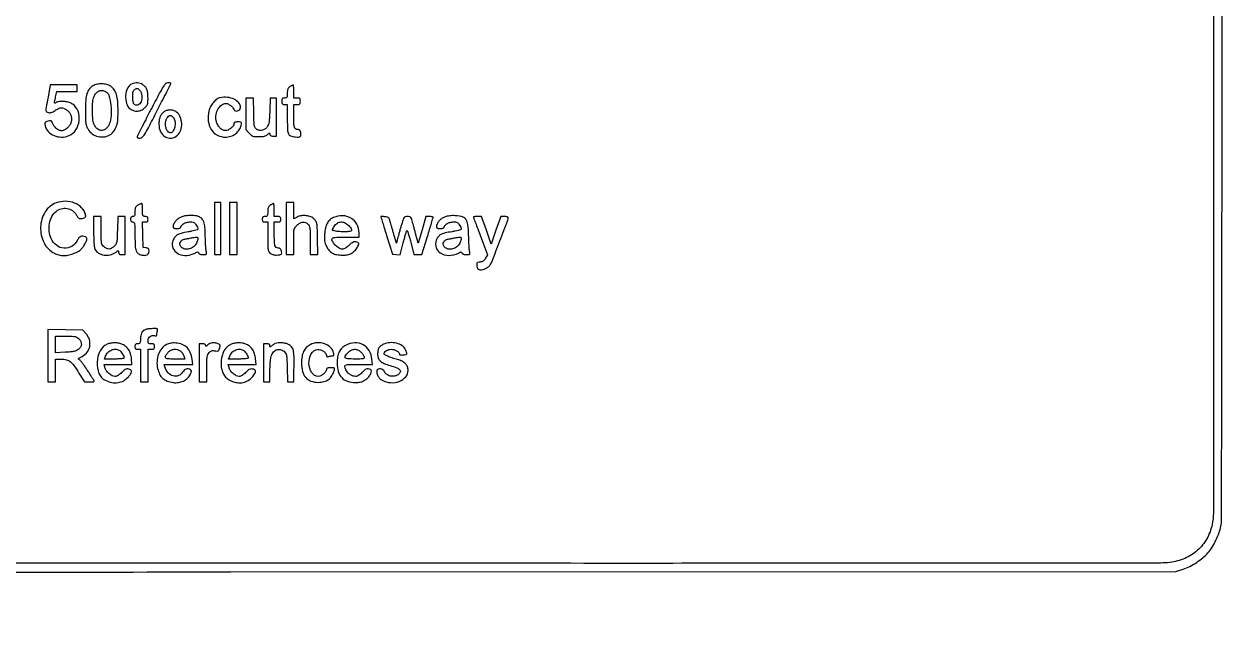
# Model space of a CAD drawing. Extents: x 56 to 1133, y 13 to 780.
# Drawn here: x 1040 to 1133.1, y 591.1 to 638.2 of the extents above; entities that cross this region are included whole.
import ezdxf

# ---------------------------------------------------------------- set-up
doc = ezdxf.new("R2010")
doc.units = 0
doc.header["$MEASUREMENT"] = 0

msp = doc.modelspace()

# ---------------------------------------------------------------- linework, layer by layer
for points in [[(1017.40694, 575.895877, -0.000001), (1070.584681, 576.252606, -0.000002), (1122.697079, 576.601864, -0.000762)], [(949.508039, 401.901185, -0.000001), (949.529232, 360.757398, -0.000095)], [(949.909968, 360.762414, -0.000001), (949.931161, 401.901185, -0.259795)], [(529.032925, 286.436984, -0.000002), (529.83462, 265.012438, -0.000004), (530.769888, 240.009811, -0.000003), (531.839084, 211.4154, 0.000001), (532.991169, 180.601107, 0.000001), (534.178651, 148.843697, 0.000001), (535.23949, 120.47627, 0.000003), (535.941746, 101.701946, 0.000115)], [(982.515176, 681.608356, -0.000003), (1055.543029, 681.613887, -0.000003), (1128.559559, 681.618512, -0.046904), (1129.399471, 681.539597, -0.078999), (1130.421584, 681.172172, -0.070459), (1131.32498, 680.4947, -0.070544), (1132.003827, 679.593908, -0.07955), (1132.37124, 678.575333, -0.046906), (1132.46414, 677.586539, -0.000016), (1132.460438, 638.907973, -0.000014), (1132.454443, 600.183967, -0.051889), (1132.361192, 599.289414, -0.077112), (1131.944631, 598.187647, -0.081378), (1131.219428, 597.28679, -0.080428), (1130.236576, 596.656678, -0.072974), (1129.0716, 596.341903, -0.029328), (1128.36333, 596.299662, -0.000023), (1110.232861, 596.283636, -0.000214), (1087.590435, 596.27434, -0.000075), (1055.0466, 596.279801, -0.000032), (1007.563029, 596.297895, -0.000508)], [(1130.14234, 577.288816, 0.000001), (1112.945079, 577.188951, 0.000111)], [(709.138363, 517.551959, 0.000072), (709.121796, 442.82444, 0.000019), (709.1172, 324.090018, -0.000009), (709.114218, 161.564965, -0.000147)], [(1128.406224, 682.309723, 0.000008), (1055.555829, 682.306178, 0.000008), (982.694667, 682.300297, 0.0532)], [(709.450724, 554.916273, 0.000002), (709.414274, 575.305401, 0.198447)], [(528.70788, 577.073614, 0.000003), (528.686579, 549.005158, 0.000159)], [(1130.319428, 549.297508, 0.000003), (1130.298148, 577.178284, 0.310328)], [(999.895262, 130.411957, -0.000016), (999.889323, 214.686923, -0.00001), (999.8874, 314.7966)], [(949.534419, 437.103757, -0.000003), (949.50785, 417.314747, -0.198562)], [(949.93135, 417.399347, -0.000003), (949.904781, 437.177782, -0.000198)], [(1130.3406, 435.948782, 0.000028), (1130.336459, 510.110125, 0.000161)], [(1021.359158, 595.595794, 0.000067), (1056.0618, 595.602413), (1129.5369, 595.6263), (1130.099484, 595.817434, 0.03541), (1130.626855, 596.039347, 0.028314), (1131.160271, 596.348813, 0.028641), (1131.647308, 596.711116, 0.039895), (1132.03467, 597.091718, 0.040378), (1132.355468, 597.528261, 0.025673), (1132.658953, 598.081558, 0.025727), (1132.902879, 598.660243, 0.042059), (1133.041395, 599.173888, 0.044229), (1133.088722, 599.692872, 0.000072), (1133.11059, 608.827136, 0.000441), (1133.12686, 620.733537, 0.00013), (1133.130931, 638.978188, 0.000083), (1133.124968, 668.165222, 0.002823)], [(1124.783934, 145.734891, -0.000006), (1126.038574, 179.384269, -0.000006), (1127.294472, 213.046277)], [(1094.005879, 577.07471, 0.000067), (1071.529519, 576.931135, -0.000067), (1048.605955, 576.784733, -0.000096), (1028.229401, 576.661252, -0.000053), (1011.002475, 576.561988, -0.001414)]]:
    msp.add_lwpolyline(points, format="xyb")
for points in [[(1041.858641, 632.525164, 0.001882), (1041.71287, 631.726294, 0.050147), (1041.696338, 631.510648, 0.221354), (1041.748726, 631.404744, 0.107872), (1041.886823, 631.336183, 0.076214), (1041.998959, 631.325637, 0.060199), (1042.119031, 631.347315, 0.048591), (1042.252643, 631.403173, 0.025793), (1042.406229, 631.496212, -0.022107), (1042.537972, 631.577351, -0.022577), (1042.675462, 631.645928, -0.02305), (1042.799819, 631.694367, -0.081516), (1042.884103, 631.7082, -0.100052), (1043.103641, 631.663825, -0.063486), (1043.330116, 631.532439, -0.062493), (1043.520317, 631.345292, -0.087696), (1043.632972, 631.135964, -0.062979), (1043.684198, 630.873824, -0.077666), (1043.662378, 630.626028, -0.075131), (1043.564753, 630.39043, -0.054447), (1043.392238, 630.16425, -0.085495), (1043.149704, 629.983735, -0.124967), (1042.891159, 629.925753, -0.125351), (1042.636847, 629.998175, -0.086328), (1042.40642, 630.191891, -0.020784), (1042.322581, 630.300377, -0.023583), (1042.251737, 630.411092, -0.023679), (1042.201037, 630.509746, -0.107251), (1042.1874, 630.572591, 0.166512), (1042.161927, 630.64696, 0.190688), (1042.09759, 630.684998, 0.086014), (1041.978224, 630.683267, 0.018871), (1041.777376, 630.63754, 0.049616), (1041.673526, 630.598363, 0.169417), (1041.623707, 630.547523, 0.133514), (1041.609825, 630.468621, 0.026529), (1041.630627, 630.325513, 0.139135), (1041.863751, 629.870964, 0.105798), (1042.324909, 629.548926, 0.097967), (1042.910411, 629.428117, 0.101332), (1043.490265, 629.541923, 0.150036), (1044.018699, 629.981293, 0.115885), (1044.275946, 630.689152, 0.115838), (1044.191135, 631.437742, 0.149833), (1043.779952, 631.988949, 0.089008), (1043.523278, 632.114485, 0.039529), (1043.152503, 632.188995, 0.039189), (1042.783143, 632.204132, 0.113994), (1042.538136, 632.137802, -0.027475), (1042.406938, 632.076603, -0.463941), (1042.369742, 632.096312, -0.104672), (1042.369263, 632.173787, -0.002217), (1042.44821, 632.550036), (1042.539821, 632.9772), (1043.33651, 632.9772), (1044.1332, 632.9772), (1044.1332, 633.231), (1044.1332, 633.4848), (1043.085341, 633.4848), (1042.037482, 633.4848)], [(1045.353129, 633.409872, 0.089045), (1045.06236, 633.152152, 0.093019), (1044.884771, 632.813071, 0.058585), (1044.79328, 632.310048, 0.015721), (1044.7677, 631.4967, 0.004598), (1044.773741, 630.839813, 0.030363), (1044.799685, 630.512503, 0.055226), (1044.858985, 630.280404, 0.03994), (1044.972879, 630.038684, 0.108125), (1045.299162, 629.678154, 0.098251), (1045.757287, 629.471404, 0.097605), (1046.262277, 629.4545, 0.105111), (1046.72136, 629.632871, 0.057338), (1046.811858, 629.708263, 0.02225), (1046.9192, 629.831353, 0.021679), (1047.024751, 629.976327, 0.025083), (1047.11195, 630.123187, 0.039472), (1047.212216, 630.355941, 0.04629), (1047.268232, 630.589552, 0.028865), (1047.295221, 630.905871, 0.006256), (1047.303388, 631.4544, 0.018811), (1047.276437, 632.218858, 0.054277), (1047.18098, 632.73957, 0.079298), (1047.004478, 633.106816, 0.092264), (1046.729566, 633.37905, 0.085183), (1046.424033, 633.517897, 0.058616), (1046.046541, 633.570896, 0.05854), (1045.666439, 633.534848, 0.084221)], [(1048.389282, 633.568588, 0.186034), (1048.045519, 633.247836, 0.095379), (1047.890562, 632.669917, 0.091548), (1047.959081, 632.054069, 0.153921), (1048.249748, 631.628136, 0.091128), (1048.515329, 631.48826, 0.091998), (1048.812382, 631.452585, 0.089906), (1049.108079, 631.525976, 0.082372), (1049.369453, 631.699842, 0.032837), (1049.516003, 631.855964, 0.088789), (1049.590056, 631.988036, 0.069087), (1049.623472, 632.156378, 0.0145), (1049.6322, 632.457262, 0.026305), (1049.610902, 632.86181, 0.068889), (1049.541129, 633.143562, 0.090415), (1049.411933, 633.349332, 0.074194), (1049.210088, 633.513118, 0.053941), (1049.012745, 633.602619, 0.062715), (1048.810613, 633.642068, 0.061952), (1048.602959, 633.630372, 0.05077)], [(1049.862128, 631.582134, 0.001577), (1049.449686, 630.78175, 0.002506), (1049.102254, 630.093783, 0.000546), (1048.801051, 629.488197, 0.115624), (1048.7862, 629.424834, 0.241283), (1048.802916, 629.392211, 0.069882), (1048.854541, 629.365057, 0.053355), (1048.92974, 629.346807, 0.034932), (1049.01885, 629.341307, 0.20157), (1049.189641, 629.414729, 0.052712), (1049.376874, 629.655154, 0.019128), (1049.660681, 630.153057, 0.001659), (1050.33015, 631.450039, 0.000875), (1050.743688, 632.261262, 0.00142), (1051.091947, 632.952251, 0.000179), (1051.400106, 633.568576, 0.116343), (1051.4088, 633.605432, 0.319023), (1051.395365, 633.624346, 0.033022), (1051.339659, 633.639733, 0.031451), (1051.263646, 633.650492, 0.019434), (1051.173428, 633.654, 0.198741), (1051.001, 633.582644, 0.055504), (1050.814721, 633.349997, 0.019661), (1050.533057, 632.863657, 0.001665)], [(1060.65135, 633.343144, 0.064144), (1060.558368, 633.258719, 0.086166), (1060.500602, 633.16093, 0.066436), (1060.470176, 633.030392, 0.024082), (1060.461, 632.839981, -0.01342), (1060.455113, 632.620672, -0.11682), (1060.427773, 632.527788, -0.20838), (1060.36818, 632.48332, -0.05761), (1060.2495, 632.4696, 0.047675), (1060.137453, 632.458892, 0.173074), (1060.076775, 632.42307, 0.144586), (1060.046226, 632.35231, 0.030103), (1060.038, 632.2158, 0.030103), (1060.046226, 632.07929, 0.144586), (1060.076775, 632.00853, 0.173074), (1060.137453, 631.972708, 0.047675), (1060.2495, 631.962), (1060.461, 631.962), (1060.461, 630.830259, 0.00773), (1060.473997, 629.989635, 0.0984), (1060.544749, 629.683452, 0.207872), (1060.71495, 629.52878, 0.053923), (1061.084522, 629.446143, 0.02575), (1061.350184, 629.429983, 0.174496), (1061.472487, 629.472731, 0.22767), (1061.521239, 629.575932, 0.045657), (1061.500857, 629.784032, 0.043806), (1061.469494, 629.894581, 0.10833), (1061.423587, 629.964679, 0.125238), (1061.357239, 630.003197, 0.069313), (1061.263889, 630.0162, -0.164088), (1061.109068, 630.068414, -0.166385), (1061.01856, 630.203447, -0.058327), (1060.97741, 630.486797, -0.006925), (1060.9686, 631.122919), (1060.9686, 631.962), (1061.2224, 631.962, 0.030723), (1061.365244, 631.970785, 0.167168), (1061.4339, 632.0043, 0.167168), (1061.467415, 632.072956, 0.030723), (1061.4762, 632.2158, 0.030723), (1061.467415, 632.358644, 0.167168), (1061.4339, 632.4273, 0.167168), (1061.365244, 632.460815, 0.030723), (1061.2224, 632.4696), (1060.9686, 632.4696), (1060.9686, 632.9772, 0.011741), (1060.964037, 633.171508, 0.019623), (1060.949962, 633.334389, 0.014535), (1060.930253, 633.460933, 0.381275), (1060.90515, 633.480363, 0.092487), (1060.869691, 633.471147, 0.014231), (1060.804423, 633.438224, 0.015476), (1060.72888, 633.394307, 0.012887)], [(1046.328188, 632.979668, -0.203605), (1046.588034, 632.656811, -0.039829), (1046.736783, 631.90898, -0.041936), (1046.763794, 631.08843, -0.08261), (1046.62449, 630.452847, -0.105052), (1046.386073, 630.096723, -0.17364), (1046.060408, 629.948287, -0.183015), (1045.727342, 630.043417, -0.117041), (1045.465781, 630.355507, -0.092276), (1045.351641, 630.751713, -0.02085), (1045.31313, 631.454257, -0.021416), (1045.334177, 632.161347, -0.080976), (1045.436573, 632.590577, -0.077142), (1045.598275, 632.854462, -0.11439), (1045.81504, 633.015607, -0.124524), (1046.066433, 633.057133, -0.102186)], [(1048.973226, 633.08295, -0.152217), (1049.156042, 632.666075, -0.120014), (1049.092948, 632.174763, -0.205556), (1048.845064, 631.92018, -0.303501), (1048.54932, 631.97892, -0.131394), (1048.509872, 632.047165, -0.022966), (1048.477621, 632.193521, -0.023542), (1048.455243, 632.37322, -0.019207), (1048.4478, 632.566916, -0.014125), (1048.454731, 632.81222, -0.049158), (1048.479136, 632.968678, -0.080872), (1048.524366, 633.071515, -0.117442), (1048.59585, 633.139624, -0.024552), (1048.728361, 633.208327, -0.145587), (1048.804802, 633.219105, -0.150783), (1048.873301, 633.186154, -0.026935)], [(1055.233424, 632.494033, 0.116637), (1054.978634, 632.379816, 0.055928), (1054.718654, 632.130039, 0.052649), (1054.500761, 631.80353, 0.062035), (1054.370148, 631.455852, 0.085449), (1054.31968, 630.680073, 0.116398), (1054.550844, 630.02087, 0.129917), (1055.027221, 629.58293, 0.121847), (1055.669712, 629.424, 0.084604), (1056.073869, 629.49288, 0.077915), (1056.445291, 629.692487, 0.080529), (1056.727714, 629.988777, 0.101176), (1056.874773, 630.337517, 0.019994), (1056.901862, 630.508182, 0.220397), (1056.880866, 630.572305, 0.192546), (1056.816514, 630.602606, 0.014911), (1056.622275, 630.6084, 0.023604), (1056.478385, 630.601604, 0.077304), (1056.386359, 630.578233, 0.136198), (1056.334855, 630.537115, 0.157877), (1056.3156, 630.477655, -0.15987), (1056.259037, 630.305272, -0.062458), (1056.084511, 630.121231, -0.060951), (1055.860381, 629.979014, -0.111375), (1055.650166, 629.9316, -0.130642), (1055.422119, 629.99222, -0.078583), (1055.202438, 630.168589, -0.070401), (1055.026583, 630.427345, -0.067828), (1054.926651, 630.728, -0.088986), (1054.922962, 631.192515, -0.089943), (1055.081216, 631.62745, -0.102646), (1055.359056, 631.93608, -0.159655), (1055.696354, 632.0466, -0.120853), (1055.862708, 632.005795, -0.048148), (1056.060875, 631.876726, -0.047978), (1056.235005, 631.708079, -0.096235), (1056.328706, 631.541981, 0.282144), (1056.427286, 631.459108, 0.129724), (1056.60068, 631.478073, 0.109355), (1056.762822, 631.585417, 0.198307), (1056.820385, 631.730962, 0.173157), (1056.685668, 632.091244, 0.105857), (1056.322925, 632.372265, 0.086651), (1055.804216, 632.518803, 0.073044)], [(1057.2462, 631.244235), (1057.2462, 630.018869), (1057.49306, 629.742585, 0.030359), (1057.650913, 629.58615, 0.092341), (1057.780228, 629.509331, 0.073472), (1057.944687, 629.475105, 0.014628), (1058.245578, 629.4663, 0.016326), (1058.498198, 629.474551, 0.041569), (1058.679406, 629.501639, 0.056698), (1058.816691, 629.550938, 0.069495), (1058.929318, 629.627462, -0.009134), (1059.034455, 629.719172, -0.146233), (1059.077304, 629.737726, -0.395664), (1059.100854, 629.720363, -0.045521), (1059.1074, 629.648612, 0.124212), (1059.123354, 629.585381, 0.144075), (1059.166889, 629.541418, 0.093971), (1059.243825, 629.516201, 0.032345), (1059.3612, 629.5086), (1059.615, 629.5086), (1059.615, 630.9891), (1059.615, 632.4696), (1059.370111, 632.4696), (1059.125221, 632.4696), (1059.095161, 631.47177, -0.006447), (1059.073265, 630.963, -0.022327), (1059.040186, 630.635135, -0.034742), (1058.990813, 630.408669, -0.074148), (1058.91598, 630.246414, -0.085505), (1058.75127, 630.069877, -0.097273), (1058.543828, 629.968257, -0.099603), (1058.317402, 629.953968, -0.094142), (1058.098062, 630.027449, -0.101678), (1057.970928, 630.137533, -0.117727), (1057.905742, 630.283458, -0.038698), (1057.876624, 630.551058, -0.002685), (1057.857163, 631.309457), (1057.833625, 632.4696), (1057.539913, 632.4696), (1057.2462, 632.4696)], [(1050.82737, 631.361676, 0.055616), (1050.669859, 631.178296, 0.060108), (1050.561435, 630.969251, 0.054598), (1050.49884, 630.723398, 0.03507), (1050.4782, 630.429491, 0.109601), (1050.608229, 629.843421, 0.151646), (1050.968104, 629.447434, 0.172355), (1051.451942, 629.35399, 0.145677), (1051.925934, 629.577074, 0.129769), (1052.182014, 629.964976, 0.092), (1052.256131, 630.483751, 0.091339), (1052.139117, 630.997965, 0.125238), (1051.85124, 631.372667, 0.094238), (1051.612414, 631.496576, 0.075495), (1051.324995, 631.537071, 0.077226), (1051.044922, 631.49047, 0.108168)], [(1051.615503, 630.927976, -0.128061), (1051.73372, 630.610325, -0.078161), (1051.71181, 630.208421, -0.089192), (1051.576509, 629.877743, -0.256542), (1051.3665, 629.7624, -0.192631), (1051.232155, 629.816152, -0.074439), (1051.106744, 629.977412, -0.064153), (1051.016538, 630.200496, -0.06412), (1050.9858, 630.4392, -0.06412), (1051.016538, 630.677904, -0.064153), (1051.106744, 630.900988, -0.074439), (1051.232155, 631.062248, -0.192631), (1051.3665, 631.116, -0.118749), (1051.420746, 631.102932, -0.043522), (1051.488033, 631.060768, -0.040112), (1051.556445, 630.999921, -0.038184)], [(1042.495112, 624.308677, 0.171904), (1041.634543, 623.608596, 0.128582), (1041.280348, 622.428698, 0.125582), (1041.546294, 621.204906, 0.16102), (1042.354592, 620.39295, 0.052986), (1042.694643, 620.263989, 0.057508), (1043.044882, 620.214017, 0.054842), (1043.411311, 620.244405, 0.04163), (1043.799553, 620.354168, 0.022946), (1044.142829, 620.501178, 0.056779), (1044.373829, 620.647276, 0.064064), (1044.549512, 620.830109, 0.036413), (1044.713938, 621.089647, 0.015727), (1044.845215, 621.354302, 0.08748), (1044.884988, 621.507195, 0.190788), (1044.855012, 621.605119, 0.133353), (1044.760781, 621.674049, 0.062636), (1044.555672, 621.724525, 0.136693), (1044.397012, 621.69965, 0.122857), (1044.26324, 621.593297, 0.045747), (1044.134089, 621.388743, -0.141123), (1043.700162, 620.924948, -0.154538), (1043.101825, 620.783834, -0.147009), (1042.508793, 621.011781, -0.125106), (1042.094696, 621.542064, -0.080304), (1041.949261, 622.102728, -0.068764), (1041.975979, 622.712726, -0.072042), (1042.161831, 623.264452, -0.109314), (1042.481454, 623.654476, -0.102636), (1042.891317, 623.858544, -0.107994), (1043.340776, 623.877546, -0.109384), (1043.752768, 623.707807, -0.107674), (1044.057363, 623.379247, 0.026564), (1044.185186, 623.186745, 0.131815), (1044.28617, 623.106838, 0.137969), (1044.411126, 623.090111, 0.030137), (1044.625933, 623.133965, 0.046622), (1044.725429, 623.170829, 0.160174), (1044.774449, 623.217949, 0.147098), (1044.788244, 623.287649, 0.037318), (1044.768358, 623.4026, 0.133024), (1044.472226, 623.931515, 0.104532), (1043.923281, 624.297153, 0.094332), (1043.221069, 624.433059, 0.086594)], [(1048.84965, 624.130411, 0.047721), (1048.725773, 624.047029, 0.113149), (1048.658229, 623.959576, 0.087294), (1048.625859, 623.836986, 0.021006), (1048.617, 623.626198, -0.014148), (1048.611114, 623.418219, -0.091325), (1048.586383, 623.3166, -0.187907), (1048.53534, 623.266262, -0.102092), (1048.4478, 623.2482, 0.07578), (1048.368677, 623.236139, 0.149477), (1048.31667, 623.200613, 0.124434), (1048.287607, 623.136762, 0.044917), (1048.2786, 623.0367, 0.044917), (1048.287607, 622.936638, 0.124434), (1048.31667, 622.872787, 0.149477), (1048.368677, 622.837261, 0.07578), (1048.4478, 622.8252, -0.221724), (1048.541333, 622.781579, -0.136528), (1048.592539, 622.668928, -0.036088), (1048.613291, 622.419845, -0.002744), (1048.617, 621.744224, 0.010581), (1048.633445, 620.967195, 0.069587), (1048.703455, 620.585219, 0.150711), (1048.851912, 620.377003, 0.114202), (1049.108986, 620.260713, 0.04407), (1049.376698, 620.231331, 0.115271), (1049.564815, 620.271092, 0.165007), (1049.675906, 620.377719, 0.120284), (1049.7168, 620.545248, 0.039912), (1049.706754, 620.670895, 0.141117), (1049.672627, 620.743396, 0.143325), (1049.605527, 620.786004, 0.041645), (1049.48415, 620.810331), (1049.2515, 620.8371), (1049.227665, 621.83115), (1049.20383, 622.8252), (1049.418015, 622.8252, 0.044231), (1049.52716, 622.834874, 0.151719), (1049.589632, 622.867235, 0.153521), (1049.622354, 622.929022, 0.045626), (1049.6322, 623.0367, 0.045527), (1049.622408, 623.144016, 0.152009), (1049.5899, 623.2059, 0.152009), (1049.528016, 623.238408, 0.045527), (1049.4207, 623.2482, -0.072846), (1049.299217, 623.265993, -0.224968), (1049.239163, 623.32011, -0.091609), (1049.213874, 623.437554, -0.007344), (1049.2092, 623.7558, 0.011739), (1049.204636, 623.95018, 0.019559), (1049.190562, 624.113298, 0.014417), (1049.170856, 624.240232, 0.376769), (1049.14575, 624.260013, 0.079852), (1049.108586, 624.251987, 0.010128), (1049.032598, 624.220545, 0.011667), (1048.943378, 624.178987, 0.009459)], [(1059.12855, 624.121744, 0.064144), (1059.035568, 624.037319, 0.086166), (1058.977802, 623.93953, 0.066436), (1058.947376, 623.808992, 0.024082), (1058.9382, 623.618581, -0.01342), (1058.932313, 623.399272, -0.11682), (1058.904973, 623.306388, -0.20838), (1058.84538, 623.26192, -0.05761), (1058.7267, 623.2482, 0.045527), (1058.619384, 623.238408, 0.152009), (1058.5575, 623.2059, 0.152009), (1058.524992, 623.144016, 0.045527), (1058.5152, 623.0367, 0.045527), (1058.524992, 622.929384, 0.152009), (1058.5575, 622.8675, 0.152009), (1058.619384, 622.834992, 0.045527), (1058.7267, 622.8252), (1058.9382, 622.8252), (1058.9382, 621.696212, 0.003537), (1058.942988, 621.019361, 0.030466), (1058.965641, 620.718125, 0.073291), (1059.017093, 620.540729, 0.102006), (1059.114494, 620.40768, 0.062592), (1059.211979, 620.339467, 0.049687), (1059.331128, 620.291015, 0.044774), (1059.469779, 620.263277, 0.033556), (1059.625437, 620.256912, 0.018042), (1059.886296, 620.273183, 0.15288), (1059.993153, 620.318587, 0.234904), (1060.030681, 620.406331, 0.04719), (1060.004248, 620.57936, 0.051998), (1059.967854, 620.679123, 0.103828), (1059.916543, 620.745152, 0.111065), (1059.845567, 620.782287, 0.065296), (1059.750155, 620.7948, -0.185207), (1059.594832, 620.854378, -0.149058), (1059.50184, 621.008696, -0.054051), (1059.457683, 621.325712, -0.00725), (1059.446955, 622.00035), (1059.4458, 622.8252), (1059.6996, 622.8252, 0.030103), (1059.83611, 622.833426, 0.144586), (1059.90687, 622.863975, 0.173074), (1059.942692, 622.924653, 0.047675), (1059.9534, 623.0367, 0.047675), (1059.942692, 623.148747, 0.173074), (1059.90687, 623.209425, 0.144586), (1059.83611, 623.239974, 0.030103), (1059.6996, 623.2482), (1059.4458, 623.2482), (1059.4458, 623.7558, 0.011741), (1059.441237, 623.950108, 0.019623), (1059.427162, 624.112989, 0.014535), (1059.407453, 624.239533, 0.381275), (1059.38235, 624.258963, 0.092487), (1059.346891, 624.249747, 0.014231), (1059.281623, 624.216824, 0.015476), (1059.20608, 624.172907, 0.012887)], [(1060.3764, 622.3176), (1060.3764, 620.2872), (1060.6725, 620.2872), (1060.9686, 620.2872), (1060.9686, 621.308908, -0.003663), (1060.973498, 621.977428, -0.044481), (1060.999988, 622.232321, -0.099956), (1061.068892, 622.399136, -0.048648), (1061.215892, 622.577908, -0.06676), (1061.436049, 622.745994, -0.10726), (1061.660439, 622.816649, -0.12053), (1061.875183, 622.784511, -0.099563), (1062.0684, 622.656, -0.098214), (1062.16044, 622.518416, -0.065405), (1062.209942, 622.334683, -0.029226), (1062.232558, 622.030109, -0.00392), (1062.2376, 621.387), (1062.2376, 620.2872), (1062.539795, 620.2872), (1062.84199, 620.2872), (1062.814745, 621.554514, 0.002768), (1062.79263, 622.372429, 0.033755), (1062.761347, 622.684051, 0.086822), (1062.694289, 622.873173, 0.068097), (1062.562382, 623.046709, 0.10061), (1062.296852, 623.222323, 0.064819), (1061.93855, 623.315464, 0.063665), (1061.560528, 623.314597, 0.087169), (1061.23641, 623.213145), (1060.9686, 623.074655), (1060.9686, 623.711327), (1060.9686, 624.348), (1060.6725, 624.348), (1060.3764, 624.348)], [(1045.403447, 622.08495, 0.00624), (1045.410451, 621.568164, 0.012898), (1045.431373, 621.164839, 0.0141), (1045.463491, 620.86246, 0.082527), (1045.510374, 620.7102, 0.139837), (1045.782967, 620.412412, 0.09825), (1046.21131, 620.253234, 0.092678), (1046.691009, 620.26518, 0.107135), (1047.107187, 620.452624, -0.004914), (1047.270187, 620.570676, -0.148782), (1047.317565, 620.58646, -0.3922), (1047.342619, 620.564427, -0.025488), (1047.348, 620.458933, 0.078435), (1047.361295, 620.374701, 0.167238), (1047.400407, 620.322661, 0.118664), (1047.474127, 620.295026, 0.030618), (1047.6018, 620.2872), (1047.8556, 620.2872), (1047.8556, 621.7677), (1047.8556, 623.2482), (1047.5664, 623.2482), (1047.277199, 623.2482), (1047.24915, 622.183176, -0.003466), (1047.226246, 621.494859, -0.041521), (1047.193607, 621.231246, -0.10108), (1047.123401, 621.068675, -0.063029), (1046.983732, 620.914176, -0.049895), (1046.778371, 620.770592, -0.118835), (1046.600256, 620.720547, -0.12222), (1046.422133, 620.757748, -0.054402), (1046.217309, 620.88554, -0.075179), (1046.086981, 621.024264, -0.107978), (1046.023252, 621.179741, -0.040424), (1045.998774, 621.441962, -0.003069), (1045.9944, 622.15454), (1045.9944, 623.2482), (1045.6983, 623.2482), (1045.4022, 623.2482)], [(1052.205325, 623.212549, 0.065928), (1051.983916, 623.079132, 0.047972), (1051.77724, 622.878786, 0.049668), (1051.625846, 622.660237, 0.127324), (1051.578, 622.475391, 0.103271), (1051.594068, 622.398427, 0.168969), (1051.638839, 622.350021, 0.099665), (1051.723961, 622.324532, 0.023071), (1051.8741, 622.3176, 0.027026), (1051.987558, 622.323737, 0.042582), (1052.083221, 622.342451, 0.052312), (1052.150565, 622.36957, 0.277684), (1052.1702, 622.4022, -0.120635), (1052.180818, 622.44557, -0.026952), (1052.219903, 622.511651, -0.026473), (1052.274632, 622.585015, -0.022886), (1052.3394, 622.656, -0.11809), (1052.512125, 622.761971, -0.049856), (1052.779673, 622.820561, -0.049877), (1053.051444, 622.824986, -0.127012), (1053.236185, 622.760455, -0.093795), (1053.33642, 622.662131, -0.039416), (1053.432155, 622.498432, -0.036321), (1053.498213, 622.331974, -0.218048), (1053.48696, 622.241835, -0.188645), (1053.443386, 622.209099, -0.007931), (1053.252509, 622.15923, -0.01273), (1053.019465, 622.108528, -0.008611), (1052.751549, 622.062112, 0.031947), (1052.204888, 621.940902, 0.085918), (1051.848169, 621.767051, 0.115413), (1051.632188, 621.518844, 0.088653), (1051.522421, 621.1755, 0.17505), (1051.631047, 620.675684, 0.151968), (1052.040015, 620.325177, 0.123272), (1052.652829, 620.22525, 0.099659), (1053.29497, 620.411522, -0.013537), (1053.431071, 620.477926, -0.107526), (1053.499106, 620.492613, -0.222193), (1053.543305, 620.471865, -0.082238), (1053.578971, 620.411065, 0.146752), (1053.618406, 620.360026, 0.068458), (1053.693079, 620.32069, 0.053871), (1053.795893, 620.295475, 0.033228), (1053.920273, 620.2872, 0.015996), (1054.104431, 620.293093, 0.197625), (1054.166187, 620.323245, 0.219084), (1054.185371, 620.386374, 0.019971), (1054.155813, 620.552325, -0.034079), (1054.132447, 620.708967, -0.005495), (1054.111179, 621.016935, -0.006048), (1054.094482, 621.380729, -0.005281), (1054.085641, 621.76167, 0.01633), (1054.055114, 622.43505, 0.065948), (1053.96971, 622.836406, 0.111873), (1053.810845, 623.087456, 0.105506), (1053.556168, 623.251976, 0.07051), (1053.276878, 623.315174, 0.027739), (1052.881637, 623.325566, 0.027802), (1052.486275, 623.291971, 0.067675)], [(1064.0565, 623.173291, 0.074555), (1063.764016, 622.981544, 0.085896), (1063.55699, 622.720394, 0.071519), (1063.424938, 622.365416, 0.035494), (1063.356631, 621.888931, 0.014918), (1063.343484, 621.573038, 0.041038), (1063.359128, 621.350769, 0.047789), (1063.408946, 621.153865, 0.026889), (1063.504389, 620.926268, 0.060887), (1063.709369, 620.608199, 0.094722), (1063.960674, 620.401703, 0.084004), (1064.29311, 620.287341, 0.039253), (1064.748246, 620.248446, 0.043068), (1065.145196, 620.279989, 0.082636), (1065.446495, 620.383286, 0.086232), (1065.689852, 620.574985, 0.050493), (1065.909206, 620.875429, 0.014902), (1065.991794, 621.026625, 0.08764), (1066.017999, 621.112771, 0.176172), (1066.004006, 621.172998, 0.107739), (1065.951506, 621.22484, 0.094069), (1065.791627, 621.288115, 0.12425), (1065.635809, 621.279073, 0.089187), (1065.465797, 621.189892, 0.031108), (1065.25782, 621.0063, -0.056546), (1064.981917, 620.786623, -0.138711), (1064.735193, 620.714662, -0.140611), (1064.489542, 620.782982, -0.058754), (1064.21724, 620.99784, -0.028029), (1064.107154, 621.121013, -0.029917), (1064.014094, 621.253173, -0.031333), (1063.948651, 621.375561, -0.107509), (1063.9296, 621.46314, -0.200895), (1063.971071, 621.562189, -0.154033), (1064.076643, 621.616097, -0.038943), (1064.313989, 621.637181, -0.002688), (1064.9871, 621.6408), (1066.0446, 621.6408), (1066.0446, 621.988831, 0.127858), (1065.874387, 622.643584, 0.131963), (1065.408147, 623.123371, 0.127662), (1064.750824, 623.314778, 0.115727)], [(1067.737755, 623.232157, 0.062987), (1067.7413, 623.211477, 0.000072), (1067.869361, 622.791142, 0.000674), (1068.013367, 622.320982, 0.000414), (1068.184151, 621.7677), (1068.629392, 620.3295), (1068.932251, 620.303967), (1069.23511, 620.278434), (1069.472327, 621.192267, -0.003461), (1069.567011, 621.546907, -0.005155), (1069.655193, 621.855737, -0.002365), (1069.734098, 622.117123, -0.101732), (1069.761736, 622.167633, -0.579014), (1069.790123, 622.162399, -0.005937), (1069.870323, 621.925865, -0.01101), (1069.960705, 621.626282, -0.006155), (1070.058106, 621.258183), (1070.302284, 620.2872), (1070.611326, 620.2872), (1070.920368, 620.2872), (1071.358884, 621.707031, 0.001126), (1071.526974, 622.255654, 0.001772), (1071.668586, 622.727608, 0.000426), (1071.790739, 623.14131, 0.071687), (1071.7974, 623.187531, 0.313134), (1071.781022, 623.211118, 0.035752), (1071.715396, 623.230378, 0.033036), (1071.625238, 623.243816, 0.020479), (1071.518239, 623.2482), (1071.239078, 623.2482), (1070.937717, 622.21185), (1070.636357, 621.1755), (1070.534823, 621.5562, -0.000273), (1070.484014, 621.747125, -0.000099), (1070.412233, 622.017667, -0.000099), (1070.333834, 622.313624, -0.000118), (1070.260076, 622.59255, 0.005808), (1070.141402, 623.021521, 0.081845), (1070.072927, 623.16516, 0.187017), (1069.978797, 623.228577, 0.055834), (1069.803614, 623.2482, 0.051313), (1069.630451, 623.230382, 0.176038), (1069.535774, 623.171868, 0.088256), (1069.465418, 623.040805, 0.007631), (1069.352391, 622.67715, 0.002392), (1069.279408, 622.424578, 0.001638), (1069.198862, 622.137164, 0.001651), (1069.123075, 621.859723, 0.003345), (1069.065617, 621.6408), (1068.946817, 621.1755), (1068.771529, 621.7677, -0.001339), (1068.69601, 622.025368, -0.000996), (1068.613974, 622.310197, -0.001007), (1068.537676, 622.579147, -0.002283), (1068.48132, 622.7829, 0.014465), (1068.403036, 623.041261, 0.110485), (1068.337838, 623.149239, 0.148962), (1068.241084, 623.203582, 0.033216), (1068.051499, 623.232157, 0.007741), (1067.930829, 623.24034, 0.013057), (1067.829441, 623.242988, 0.00674), (1067.746806, 623.241874, 0.419204)], [(1072.678525, 623.212549, 0.065928), (1072.457116, 623.079132, 0.047972), (1072.25044, 622.878786, 0.049668), (1072.099046, 622.660237, 0.127324), (1072.0512, 622.475391, 0.103271), (1072.067268, 622.398427, 0.168969), (1072.112039, 622.350021, 0.099665), (1072.197161, 622.324532, 0.023071), (1072.3473, 622.3176, 0.027026), (1072.460758, 622.323737, 0.042582), (1072.556421, 622.342451, 0.052312), (1072.623765, 622.36957, 0.277684), (1072.6434, 622.4022, -0.120635), (1072.654018, 622.44557, -0.026952), (1072.693102, 622.511651, -0.026473), (1072.747832, 622.585015, -0.022886), (1072.8126, 622.656, -0.11809), (1072.985325, 622.761971, -0.049856), (1073.252873, 622.820561, -0.049877), (1073.524644, 622.824986, -0.127012), (1073.709385, 622.760455, -0.093755), (1073.809149, 622.662608, -0.038845), (1073.905126, 622.498983, -0.035588), (1073.971937, 622.332529, -0.219454), (1073.961034, 622.243249, -0.186084), (1073.918666, 622.21109, -0.008366), (1073.738685, 622.162329, -0.013081), (1073.518459, 622.112694, -0.008895), (1073.265593, 622.067273, 0.011417), (1072.744703, 621.970995, 0.052385), (1072.452447, 621.877287, 0.086203), (1072.261287, 621.750142, 0.069692), (1072.107482, 621.557088, 0.183913), (1072.002079, 620.942331, 0.195687), (1072.336205, 620.432845, 0.153776), (1073.0143, 620.224055, 0.119191), (1073.76817, 620.411522, -0.013537), (1073.904271, 620.477926, -0.107526), (1073.972306, 620.492613, -0.222193), (1074.016505, 620.471865, -0.082238), (1074.052171, 620.411065, 0.146301), (1074.091417, 620.360177, 0.068215), (1074.165739, 620.320812, 0.053966), (1074.26776, 620.295516, 0.033817), (1074.390585, 620.2872, 0.017282), (1074.572227, 620.29348, 0.198593), (1074.634924, 620.324638, 0.208843), (1074.655582, 620.390088, 0.019296), (1074.630524, 620.56215, -0.026874), (1074.609539, 620.723326, -0.004462), (1074.588647, 621.035558, -0.004885), (1074.570926, 621.403568, -0.004307), (1074.559502, 621.787653, 0.024819), (1074.500018, 622.627042, 0.136446), (1074.328438, 623.042574, 0.177195), (1073.992454, 623.251928, 0.048634), (1073.3625, 623.321056, 0.023617), (1073.181422, 623.314694, 0.018749), (1072.987095, 623.291294, 0.019126), (1072.808271, 623.255867, 0.044234)], [(1074.9276, 623.215393, 0.089192), (1074.932174, 623.189955, 0.000146), (1075.090259, 622.764973, 0.001137), (1075.269042, 622.288096, 0.000702), (1075.481332, 621.728119), (1076.035063, 620.273653), (1075.879067, 620.005477, -0.038737), (1075.789886, 619.876311, -0.072527), (1075.696679, 619.790471, -0.076929), (1075.586782, 619.737936, -0.048841), (1075.447303, 619.710422, 0.025028), (1075.286268, 619.686544, 0.169851), (1075.218027, 619.646217, 0.174351), (1075.190762, 619.572742, 0.026676), (1075.197617, 619.414322, 0.034599), (1075.220142, 619.279672, 0.103307), (1075.259796, 619.195617, 0.128411), (1075.323989, 619.144897, 0.06826), (1075.422082, 619.117013, 0.084747), (1075.638894, 619.123183, 0.057893), (1075.873855, 619.199275, 0.057754), (1076.085779, 619.32753, 0.082977), (1076.234329, 619.488396, 0.053064), (1076.383373, 619.778919, 0.001033), (1076.984858, 621.348673, 0.000642), (1077.598164, 622.965462, 0.090567), (1077.6348, 623.166063, 0.276989), (1077.615794, 623.197738, 0.052635), (1077.550764, 623.224072, 0.042771), (1077.458338, 623.242241, 0.02716), (1077.348721, 623.2482), (1077.062642, 623.2482), (1076.685895, 622.179936), (1076.309149, 621.111672), (1075.936486, 622.179936), (1075.563823, 623.2482), (1075.245712, 623.2482, 0.009676), (1075.123744, 623.245839, 0.016017), (1075.021045, 623.238563, 0.009859), (1074.938924, 623.228454, 0.373151)], [(1065.205108, 622.577908, -0.032583), (1065.432387, 622.318906, -0.284121), (1065.447219, 622.173222, -0.25703), (1065.321563, 622.084378, -0.028075), (1064.955375, 622.0638, -0.009154), (1064.745917, 622.067635, -0.008052), (1064.527568, 622.079157, -0.008117), (1064.330908, 622.095924, -0.024032), (1064.196962, 622.116078, -0.016062), (1064.032133, 622.154587, -0.220732), (1063.986203, 622.192972, -0.217147), (1063.985449, 622.253207, -0.015527), (1064.059485, 622.407973, -0.100211), (1064.285467, 622.689143, -0.137552), (1064.580129, 622.82096, -0.136434), (1064.902196, 622.780839, -0.097878)], [(1053.398381, 621.190571, -0.112863), (1053.170554, 620.901723, -0.10587), (1052.834727, 620.732303, -0.11622), (1052.484367, 620.723587, -0.158483), (1052.212189, 620.879744, -0.135975), (1052.114559, 621.074214, -0.17839), (1052.145597, 621.26891, -0.143969), (1052.307199, 621.426766, -0.082023), (1052.568157, 621.51441, 0.003609), (1052.712609, 621.538843, 0.002236), (1052.881944, 621.569525, 0.002242), (1053.048884, 621.60132, 0.00404), (1053.1854, 621.629102, -0.051529), (1053.404095, 621.652345, -0.287985), (1053.499603, 621.592748, -0.199048), (1053.507613, 621.457495, -0.027323)], [(1073.871581, 621.190571, -0.112863), (1073.643754, 620.901723, -0.10587), (1073.307927, 620.732303, -0.11622), (1072.957567, 620.723587, -0.158483), (1072.685389, 620.879744, -0.135975), (1072.587759, 621.074214, -0.17839), (1072.618797, 621.26891, -0.143969), (1072.780399, 621.426766, -0.082023), (1073.041357, 621.51441, 0.003609), (1073.185809, 621.538843, 0.002236), (1073.355144, 621.569525, 0.002242), (1073.522084, 621.60132, 0.00404), (1073.6586, 621.629102, -0.051529), (1073.877295, 621.652345, -0.287985), (1073.972803, 621.592748, -0.199048), (1073.980813, 621.457495, -0.027323)], [(1041.849, 612.425222), (1041.849, 610.389), (1042.1451, 610.389), (1042.4412, 610.389), (1042.4412, 611.2773), (1042.4412, 612.1656), (1042.900009, 612.1656, -0.06412), (1043.287224, 612.115739, -0.105167), (1043.581433, 611.967881, -0.069163), (1043.867312, 611.665549, -0.01566), (1044.2601, 611.076377), (1044.6831, 610.396697), (1045.09468, 610.392849, 0.005254), (1045.368599, 610.393166, 0.142136), (1045.437303, 610.413971, 0.380462), (1045.4499, 610.459977, 0.030029), (1045.381571, 610.57935, -0.000934), (1045.309986, 610.68908, -0.000166), (1045.17638, 610.894865, -0.000179), (1045.019945, 611.136178, -0.000162), (1044.858143, 611.386142, 0.009552), (1044.694277, 611.629165, 0.011704), (1044.531649, 611.849534, 0.010241), (1044.38769, 612.027682, 0.078264), (1044.306608, 612.098006, -0.077547), (1044.238215, 612.157153, -0.344963), (1044.236299, 612.206738, -0.111273), (1044.299765, 612.262787, -0.008497), (1044.503057, 612.369864, 0.113061), (1044.902401, 612.70145, 0.121098), (1045.105166, 613.165878, 0.11904), (1045.071158, 613.677752, 0.106773), (1044.808252, 614.141167), (1044.570487, 614.4075), (1043.209744, 614.434472), (1041.849, 614.461443)], [(1044.269409, 613.729082, -0.089242), (1044.414758, 613.519957, -0.129779), (1044.452849, 613.299719, -0.127521), (1044.377326, 613.086578, -0.084546), (1044.197041, 612.89799, -0.062748), (1044.043447, 612.811292, -0.045345), (1043.855286, 612.753515, -0.030382), (1043.595644, 612.715189, -0.009508), (1043.202991, 612.688925), (1042.4412, 612.652504), (1042.4412, 613.297352), (1042.4412, 613.9422), (1043.248745, 613.9422, -0.006016), (1043.737211, 613.936322, -0.045477), (1043.966163, 613.909887, -0.088237), (1044.119343, 613.848373, -0.056941)], [(1049.40508, 614.44921, 0.093957), (1049.243764, 614.345725, 0.090945), (1049.129321, 614.189311, 0.073678), (1049.061879, 613.97372, 0.039043), (1049.04, 613.693962, -0.015612), (1049.033742, 613.493582, -0.122826), (1049.005845, 613.405546, -0.20262), (1048.946192, 613.362989, -0.055016), (1048.8285, 613.35, 0.045527), (1048.721184, 613.340208, 0.152009), (1048.6593, 613.3077, 0.152009), (1048.626792, 613.245816, 0.045527), (1048.617, 613.1385, 0.045527), (1048.626792, 613.031184, 0.152009), (1048.6593, 612.9693, 0.152009), (1048.721184, 612.936792, 0.045527), (1048.8285, 612.927), (1049.04, 612.927), (1049.04, 611.658), (1049.04, 610.389), (1049.3361, 610.389), (1049.6322, 610.389), (1049.6322, 611.658), (1049.6322, 612.927), (1049.886, 612.927, 0.030103), (1050.02251, 612.935226, 0.144586), (1050.09327, 612.965775, 0.173074), (1050.129092, 613.026453, 0.047675), (1050.1398, 613.1385, 0.047675), (1050.129092, 613.250547, 0.173074), (1050.09327, 613.311225, 0.144586), (1050.02251, 613.341774, 0.030103), (1049.886, 613.35, -0.030651), (1049.743526, 613.358742, -0.165726), (1049.674751, 613.392052, -0.167781), (1049.641099, 613.460175, -0.031602), (1049.6322, 613.600823, -0.107492), (1049.673093, 613.78884, -0.125532), (1049.787427, 613.930783, -0.127057), (1049.954578, 613.99953, -0.111653), (1050.142996, 613.983486, 0.044578), (1050.214611, 613.967604, 0.11733), (1050.266565, 613.97305, 0.176082), (1050.297995, 613.998814, 0.132061), (1050.310155, 614.042249, -0.029608), (1050.314041, 614.098024, -0.0106), (1050.325956, 614.176877, -0.010473), (1050.342707, 614.263001, -0.012197), (1050.362322, 614.34405, 0.06396), (1050.376977, 614.452684, 0.28303), (1050.34495, 614.505477, 0.113779), (1050.255488, 614.528062, 0.008433), (1050.001617, 614.529038, 0.015453), (1049.830433, 614.521513, 0.01455), (1049.656551, 614.503376, 0.014688), (1049.503495, 614.478299, 0.047846)], [(1046.452525, 613.314349, 0.174921), (1045.904541, 612.796652, 0.104452), (1045.671947, 611.919925, 0.106993), (1045.815608, 611.040887, 0.190391), (1046.309026, 610.512779, 0.06286), (1046.819508, 610.34502, 0.084816), (1047.304611, 610.333992, 0.091123), (1047.73965, 610.48215, 0.085275), (1048.105171, 610.777809, 0.026407), (1048.279737, 610.99918, 0.100889), (1048.350042, 611.159256, 0.2018), (1048.328678, 611.273088, 0.156412), (1048.229381, 611.352849, 0.062579), (1048.060523, 611.394424, 0.119321), (1047.922561, 611.377634, 0.085438), (1047.778107, 611.293174, 0.021467), (1047.57642, 611.1081, -0.027404), (1047.437912, 610.983996, -0.038464), (1047.300844, 610.89044, -0.044672), (1047.172728, 610.831257, -0.086076), (1047.061695, 610.812, -0.128315), (1046.843859, 610.868839, -0.055347), (1046.598014, 611.044741, -0.054584), (1046.389747, 611.277414, -0.098056), (1046.284348, 611.50995), (1046.229857, 611.7426), (1047.307005, 611.7426), (1048.384152, 611.7426), (1048.346677, 612.194502, 0.050516), (1048.278011, 612.564113, 0.069142), (1048.139341, 612.872401, 0.073745), (1047.930303, 613.116596, 0.068236), (1047.654131, 613.29727, 0.059903), (1047.3741, 613.391128, 0.047418), (1047.056434, 613.425884, 0.047328), (1046.737209, 613.400172, 0.058991)], [(1047.439931, 612.818559, -0.063208), (1047.551277, 612.708182, -0.032957), (1047.661424, 612.54636, -0.032341), (1047.745891, 612.378865, -0.100945), (1047.771, 612.255762, -0.356704), (1047.738537, 612.216047, -0.02052), (1047.571733, 612.189261, -0.020967), (1047.334624, 612.171144, -0.008583), (1047.011694, 612.1656), (1046.252388, 612.1656), (1046.339238, 612.39825, -0.110417), (1046.527529, 612.687386, -0.102571), (1046.825684, 612.878157, -0.110228), (1047.156868, 612.926586, -0.14613)], [(1051.072086, 613.291235, 0.103258), (1050.701336, 612.988752, 0.081633), (1050.444594, 612.538008, 0.075462), (1050.331986, 611.99429, 0.068757), (1050.379906, 611.423228, 0.058742), (1050.536873, 610.977167, 0.097652), (1050.777371, 610.66107, 0.094841), (1051.125355, 610.454086, 0.052864), (1051.605828, 610.335566, 0.073495), (1051.998571, 610.339693, 0.069363), (1052.38173, 610.456431, 0.073027), (1052.700656, 610.665398, 0.100333), (1052.906213, 610.938638, 0.012618), (1052.984026, 611.113007, 0.084354), (1053.005251, 611.205239, 0.171704), (1052.987024, 611.268101, 0.096428), (1052.928503, 611.323304, 0.08717), (1052.757091, 611.393778, 0.123344), (1052.592878, 611.388969, 0.118617), (1052.445764, 611.306513, 0.076779), (1052.323928, 611.152902, -0.165783), (1052.007111, 610.872258, -0.171194), (1051.589522, 610.848324, -0.142858), (1051.192298, 611.100499, -0.110497), (1050.944771, 611.55225), (1050.889798, 611.7426), (1052.004905, 611.7426), (1053.120012, 611.7426), (1053.06139, 612.14445, 0.060534), (1052.918231, 612.670349, 0.098078), (1052.664253, 613.056124, 0.104361), (1052.295278, 613.300546, 0.075976), (1051.814158, 613.410884, 0.022463), (1051.591556, 613.417309, 0.035965), (1051.402255, 613.400615, 0.040119), (1051.233169, 613.359227, 0.039597)], [(1052.142639, 612.801423, -0.056547), (1052.217773, 612.734993, -0.030024), (1052.295385, 612.637791, -0.029461), (1052.363683, 612.527604, -0.040156), (1052.410862, 612.420723), (1052.499798, 612.1656), (1051.742799, 612.1656, -0.004833), (1051.29681, 612.169911, -0.046535), (1051.108499, 612.191155, -0.148179), (1051.020136, 612.239377, -0.196736), (1050.9858, 612.323264, -0.099038), (1051.000978, 612.399141, -0.033786), (1051.051317, 612.500131, -0.032034), (1051.123482, 612.606984, -0.031848), (1051.208836, 612.703964, -0.084589), (1051.41885, 612.852826, -0.086176), (1051.664966, 612.922512, -0.087655), (1051.916589, 612.904649, -0.091574)], [(1054.2852, 613.2654, -0.01365), (1054.197667, 613.18252, -0.122057), (1054.15125, 613.157888, -0.380202), (1054.125482, 613.171357, -0.090869), (1054.116, 613.2231, 0.152103), (1054.098903, 613.278002, 0.12651), (1054.05255, 613.318275, 0.082504), (1053.974048, 613.342474, 0.033607), (1053.8622, 613.35), (1053.6084, 613.35), (1053.6084, 611.8695), (1053.6084, 610.389), (1053.9045, 610.389), (1054.2006, 610.389), (1054.2006, 611.430548, -0.004244), (1054.205824, 612.045928, -0.031868), (1054.229306, 612.336314, -0.069549), (1054.28184, 612.516775, -0.082152), (1054.380072, 612.664736, -0.041704), (1054.483518, 612.758702, -0.088962), (1054.579162, 612.808082, -0.085322), (1054.68862, 612.82227, -0.036045), (1054.83635, 612.805447, 0.027126), (1054.998381, 612.784065, 0.148835), (1055.083528, 612.802974, 0.152564), (1055.142569, 612.865847, 0.028945), (1055.203536, 613.012785, 0.021179), (1055.250111, 613.167124, 0.150709), (1055.246373, 613.244228, 0.182779), (1055.200218, 613.298016, 0.034197), (1055.080151, 613.353326, 0.047148), (1054.8415, 613.419143, 0.071378), (1054.626545, 613.4261, 0.081699), (1054.440118, 613.373863, 0.087514)], [(1056.1041, 613.315175, 0.060294), (1055.836747, 613.155397, 0.068299), (1055.627747, 612.94213, 0.063925), (1055.474017, 612.668089, 0.044295), (1055.370587, 612.327738, 0.041148), (1055.311488, 611.854505, 0.057277), (1055.34236, 611.42906, 0.06448), (1055.462075, 611.062472, 0.077538), (1055.666371, 610.763336, 0.071351), (1055.939306, 610.545151, 0.056873), (1056.284088, 610.391887, 0.056299), (1056.658433, 610.319044, 0.066385), (1057.01864, 610.338105, 0.09553), (1057.414398, 610.494311, 0.067916), (1057.779488, 610.803095, 0.090269), (1057.97786, 611.124417, 0.359105), (1057.910903, 611.328866, 0.096266), (1057.753074, 611.390599, 0.123249), (1057.597882, 611.380596, 0.088091), (1057.427981, 611.290985, 0.031089), (1057.22082, 611.1081, -0.027404), (1057.082312, 610.983996, -0.038464), (1056.945244, 610.89044, -0.044672), (1056.817128, 610.831257, -0.086076), (1056.706095, 610.812, -0.128315), (1056.488259, 610.868839, -0.055347), (1056.242414, 611.044741, -0.054584), (1056.034147, 611.277414, -0.098056), (1055.928748, 611.50995), (1055.874257, 611.7426), (1056.951405, 611.7426), (1058.028552, 611.7426), (1057.991077, 612.194502, 0.050516), (1057.922411, 612.564113, 0.069142), (1057.783741, 612.872401, 0.073745), (1057.574703, 613.116596, 0.068236), (1057.298531, 613.29727, 0.059863), (1057.018865, 613.391031, 0.047263), (1056.701343, 613.425921, 0.047374), (1056.383799, 613.400563, 0.061042)], [(1057.084331, 612.818559, -0.063208), (1057.195677, 612.708182, -0.032957), (1057.305824, 612.54636, -0.032341), (1057.390291, 612.378865, -0.100945), (1057.4154, 612.255762, -0.356704), (1057.382937, 612.216047, -0.02052), (1057.216133, 612.189261, -0.020967), (1056.979024, 612.171144, -0.008583), (1056.656094, 612.1656), (1055.896788, 612.1656), (1055.983638, 612.39825, -0.110417), (1056.171929, 612.687386, -0.102571), (1056.470084, 612.878157, -0.110228), (1056.801268, 612.926586, -0.14613)], [(1059.5304, 613.374582, 0.037571), (1059.471316, 613.347666, 0.016473), (1059.397287, 613.303742, 0.016194), (1059.321425, 613.251749, 0.020859), (1059.25545, 613.198949, -0.010407), (1059.166191, 613.124402, -0.189584), (1059.131432, 613.113638, -0.36006), (1059.11182, 613.132491, -0.028491), (1059.1074, 613.209988, 0.124212), (1059.091446, 613.273219, 0.144075), (1059.047911, 613.317182, 0.093971), (1058.970975, 613.342399, 0.032345), (1058.8536, 613.35), (1058.5998, 613.35), (1058.5998, 611.8695), (1058.5998, 610.389), (1058.8536, 610.389), (1059.1074, 610.389), (1059.109418, 611.17155, -0.008776), (1059.11595, 611.495972, -0.008486), (1059.133876, 611.823631, -0.008432), (1059.159408, 612.111414, -0.030592), (1059.189843, 612.2925, -0.08967), (1059.345294, 612.653573, -0.139576), (1059.601014, 612.872499, -0.157224), (1059.910356, 612.909417, -0.122456), (1060.218978, 612.765324, -0.091866), (1060.332428, 612.632548, -0.086473), (1060.393789, 612.46514, -0.03453), (1060.425273, 612.17951, -0.003496), (1060.448346, 611.496324), (1060.477992, 610.389), (1060.723296, 610.389), (1060.9686, 610.389), (1060.980425, 611.29845, 0.005676), (1060.982191, 612.368874, 0.05072), (1060.930127, 612.835755, 0.121585), (1060.798346, 613.105531, 0.099621), (1060.547293, 613.306824, 0.068811), (1060.331256, 613.383207, 0.033989), (1060.042227, 613.422313, 0.033992), (1059.75146, 613.421899, 0.070861)], [(1062.23628, 613.277743, 0.079302), (1061.939415, 613.053336, 0.080461), (1061.728902, 612.74869, 0.06986), (1061.605388, 612.355809, 0.042429), (1061.566255, 611.8695, 0.058884), (1061.648585, 611.198812, 0.118006), (1061.891153, 610.726792, 0.132378), (1062.298813, 610.449125, 0.08409), (1062.868656, 610.353106, 0.063491), (1063.31242, 610.410067, 0.093775), (1063.666408, 610.577357, 0.096183), (1063.928722, 610.858626, 0.06998), (1064.103206, 611.250364, 0.025626), (1064.137678, 611.398889, 0.258877), (1064.117843, 611.456833, 0.17414), (1064.05154, 611.48405, 0.011177), (1063.839094, 611.4888, 0.02051), (1063.680289, 611.482283, 0.073286), (1063.581536, 611.459333, 0.136228), (1063.527055, 611.418307, 0.165118), (1063.5066, 611.358055, -0.160373), (1063.452849, 611.194783, -0.054398), (1063.281225, 611.008613, -0.054185), (1063.068087, 610.859938, -0.125862), (1062.880663, 610.812, -0.259272), (1062.365635, 611.098311, -0.13332), (1062.147358, 611.82718, -0.130275), (1062.32566, 612.577872, -0.250081), (1062.826271, 612.911901, -0.104612), (1063.049457, 612.887211, -0.0728), (1063.276914, 612.773387, -0.077438), (1063.448414, 612.609108, -0.164544), (1063.5066, 612.437086, 0.117599), (1063.518823, 612.385837, 0.188563), (1063.551902, 612.356246, 0.119252), (1063.60963, 612.349305, 0.036047), (1063.69695, 612.366078, -0.012549), (1063.778253, 612.385693, -0.010598), (1063.865143, 612.402444, -0.010735), (1063.945061, 612.414341, -0.029073), (1064.002221, 612.418245, 0.149645), (1064.050733, 612.433632, 0.184041), (1064.077468, 612.472495, 0.095985), (1064.080749, 612.541989, 0.025097), (1064.05908, 612.65205, 0.142869), (1063.811793, 613.07566, 0.107392), (1063.347861, 613.356678, 0.099726), (1062.777841, 613.432281, 0.105913)], [(1065.026176, 613.24425, 0.073544), (1064.711096, 613.02221, 0.087991), (1064.496148, 612.730209, 0.075865), (1064.374335, 612.346759, 0.040503), (1064.336883, 611.84961, 0.064916), (1064.427464, 611.184809, 0.123493), (1064.689712, 610.716862, 0.129347), (1065.131896, 610.441493, 0.074857), (1065.755085, 610.347132, 0.017271), (1066.038525, 610.356687, 0.051554), (1066.229536, 610.389722, 0.061384), (1066.39079, 610.457308, 0.033038), (1066.570706, 610.576616, 0.054356), (1066.799507, 610.794171, 0.070391), (1066.953513, 611.039034, 0.106198), (1066.996819, 611.242933, 0.309902), (1066.919316, 611.355406, 0.067007), (1066.74663, 611.396312, 0.11511), (1066.600715, 611.377172, 0.087185), (1066.451566, 611.289065, 0.026796), (1066.26158, 611.1081, -0.02994), (1066.141104, 610.99478, -0.031701), (1066.010138, 610.898979, -0.033449), (1065.887594, 610.831826, -0.109036), (1065.797759, 610.812, -0.079445), (1065.586793, 610.845733, -0.053742), (1065.36443, 610.946235, -0.054539), (1065.173004, 611.089012, -0.093374), (1065.05523, 611.248932, -0.029529), (1064.921589, 611.574487, -0.367287), (1064.966765, 611.689763, -0.120563), (1065.14955, 611.737088, -0.003345), (1065.973419, 611.7426), (1067.081327, 611.7426), (1067.041025, 612.162034, 0.112494), (1066.822817, 612.820854, 0.134302), (1066.350087, 613.270076, 0.13267), (1065.709682, 613.419417, 0.108513)], [(1066.159946, 612.73665, -0.031553), (1066.244129, 612.649813, -0.025027), (1066.323929, 612.5463, -0.02566), (1066.388378, 612.442444, -0.055958), (1066.424164, 612.35595, -0.127545), (1066.427057, 612.247933, -0.277487), (1066.371542, 612.190486, -0.062069), (1066.215291, 612.168919, -0.003296), (1065.711901, 612.1656, -0.01265), (1065.142425, 612.18001, -0.184369), (1064.961524, 612.259765, -0.373678), (1064.950856, 612.400442, -0.036483), (1065.192092, 612.679708, -0.075475), (1065.42832, 612.853663, -0.106728), (1065.67918, 612.923474, -0.111523), (1065.92831, 612.882409, -0.088312)], [(1067.933611, 613.311273, 0.063773), (1067.72363, 613.186067, 0.096682), (1067.584965, 613.02571, 0.086995), (1067.507764, 612.812004, 0.043305), (1067.4828, 612.524309, 0.093254), (1067.53803, 612.230755, 0.117913), (1067.695029, 612.004529, 0.083916), (1067.983678, 611.822782, 0.028997), (1068.450337, 611.659534, -0.02207), (1068.975747, 611.483859, -0.12296), (1069.217214, 611.314554, -0.304895), (1069.239105, 611.137081, -0.123275), (1069.071376, 610.943697, -0.114579), (1068.789334, 610.830113, -0.098219), (1068.468874, 610.843299, -0.1006), (1068.183934, 610.97656, -0.126997), (1068.001543, 611.202029, 0.141314), (1067.885552, 611.337442, 0.113939), (1067.705168, 611.404277, 0.130087), (1067.531443, 611.381426, 0.206586), (1067.428211, 611.275781, 0.150714), (1067.416186, 611.097193, 0.061991), (1067.501605, 610.867313, 0.059773), (1067.648576, 610.652023, 0.094062), (1067.824236, 610.51433, 0.103145), (1068.490894, 610.328616, 0.106383), (1069.168306, 610.428119, 0.125552), (1069.665947, 610.774163, 0.180262), (1069.8516, 611.272382, 0.09177), (1069.798144, 611.561177, 0.101682), (1069.645456, 611.800064, 0.085785), (1069.386882, 611.987905, 0.047591), (1069.021199, 612.126383, -0.0129), (1068.604605, 612.251918, -0.024266), (1068.276676, 612.377981, -0.023415), (1068.040629, 612.495621, -0.27182), (1067.9904, 612.581188, -0.172739), (1068.03375, 612.702922, -0.078805), (1068.161339, 612.816945, -0.069399), (1068.338477, 612.898925, -0.073852), (1068.527519, 612.927, -0.069862), (1068.746668, 612.896229, -0.059711), (1068.961775, 612.805721, -0.066239), (1069.122862, 612.683303, -0.199763), (1069.1748, 612.558491, 0.220828), (1069.194849, 612.515309, 0.117421), (1069.248572, 612.488177, 0.064853), (1069.339572, 612.478645, 0.02277), (1069.4709, 612.487943, 0.012382), (1069.694028, 612.51961, 0.255532), (1069.745515, 612.560076, 0.195325), (1069.746849, 612.631956, 0.007133), (1069.643145, 612.890462, 0.146253), (1069.390342, 613.19913, 0.088421), (1068.955026, 613.392351, 0.07967), (1068.433344, 613.43541, 0.083607)]]:
    msp.add_lwpolyline(points, format="xyb", close=True)
for points in [[(1054.7928, 622.3176), (1054.7928, 620.2872), (1055.0466, 620.2872), (1055.3004, 620.2872), (1055.3004, 622.3176), (1055.3004, 624.348), (1055.0466, 624.348), (1054.7928, 624.348)], [(1055.9772, 622.3176), (1055.9772, 620.2872), (1056.2733, 620.2872), (1056.5694, 620.2872), (1056.5694, 622.3176), (1056.5694, 624.348), (1056.2733, 624.348), (1055.9772, 624.348)]]:
    msp.add_lwpolyline(points, close=True)

doc.saveas('drawing.dxf')
